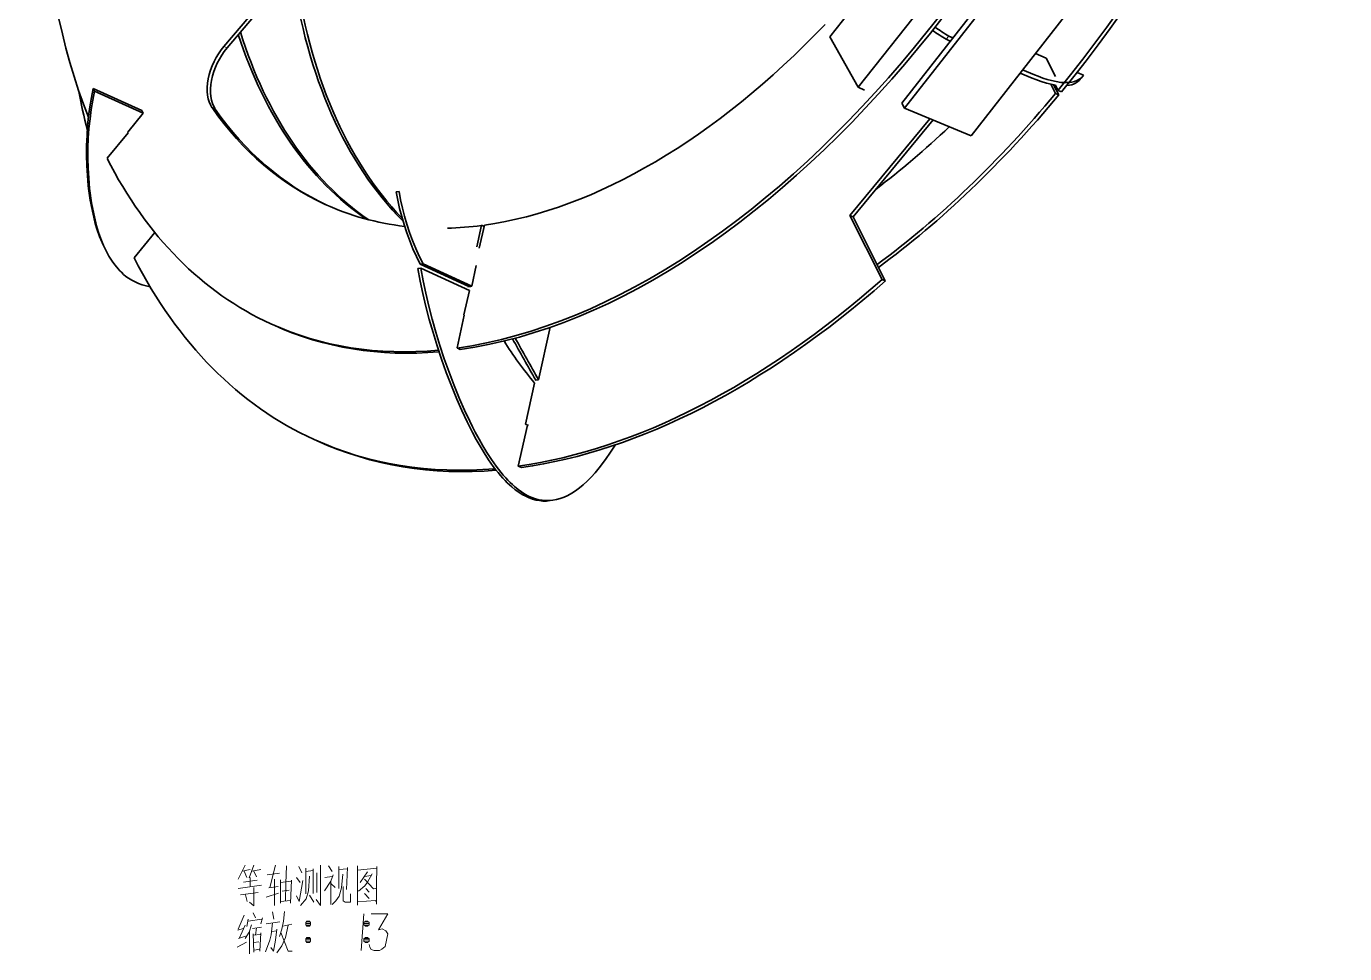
# Model space of a CAD drawing. Extents: x 95 to 1141, y 12 to 831.
# Drawn here: x 210 to 310.5, y 80.9 to 151.6 of the extents above; entities that cross this region are included whole.
import ezdxf

# ---------------------------------------------------------------- set-up
doc = ezdxf.new("R2010")
doc.units = 0

msp = doc.modelspace()

# ---------------------------------------------------------------- linework, layer by layer
at = {"color": 7, "lineweight": 35}
for p, q in [((252.61, 182.63), (225.06, 150.06)), ((252.24, 181.79), (225.31, 149.95))]:
    msp.add_line(p, q, dxfattribs=at)
at = {"color": 7, "lineweight": 35, "ltscale": 0.355439}
for p, q in [((271.26, 150.8), (280.07, 161.95)), ((282.23, 158.11), (273.41, 146.95))]:
    msp.add_line(p, q, dxfattribs=at)
at = {"color": 7, "lineweight": 35, "ltscale": 0.34947}
for p, q in [((276.76, 145.75), (285.36, 156.77)), ((276.96, 145.35), (285.56, 156.37)), ((290.64, 154.28), (282.04, 143.26))]:
    msp.add_line(p, q, dxfattribs=at)
at = {"color": 7, "lineweight": 35, "ltscale": 0.110194}
msp.add_line((271.26, 150.8), (273.41, 146.95), dxfattribs=at)
at = {"color": 7, "lineweight": 35, "ltscale": 0.007826}
for p, q in [((280.34, 150.85), (280.14, 150.61)), ((290.54, 147.8), (290.34, 147.56))]:
    msp.add_line(p, q, dxfattribs=at)
at = {"color": 7, "lineweight": 35, "ltscale": 0.008188}
msp.add_line((280.63, 150.72), (280.34, 150.85), dxfattribs=at)
at = {"color": 7, "lineweight": 13, "ltscale": 0.006793}
for p, q in [((225.06, 150.06), (225.31, 149.95)), ((224.16, 145.41), (224.4, 145.29))]:
    msp.add_line(p, q, dxfattribs=at)
at = {"color": 7, "lineweight": 35, "ltscale": 0.008414}
msp.add_line((280.44, 150.47), (280.14, 150.61), dxfattribs=at)
at = {"color": 7, "lineweight": 35, "ltscale": 0.022403}
msp.add_line((287.75, 149.17), (286.94, 149.54), dxfattribs=at)
at = {"color": 7, "lineweight": 35, "ltscale": 0.039286}
msp.add_line((288.46, 147.77), (287.75, 149.17), dxfattribs=at)
at = {"color": 7, "lineweight": 35, "ltscale": 0.01337}
msp.add_line((290.11, 148.09), (290.6, 147.87), dxfattribs=at)
at = {"color": 7, "lineweight": 35, "ltscale": 0.005612}
for p, q in [((215.21, 146.67), (215.11, 146.87)), ((218.92, 144.98), (218.82, 145.18)), ((216.08, 134.48), (215.98, 134.68))]:
    msp.add_line(p, q, dxfattribs=at)
at = {"color": 7, "lineweight": 35, "ltscale": 0.101893}
for p, q in [((218.82, 145.18), (215.11, 146.87)), ((243.75, 131.77), (240.04, 133.46)), ((243.96, 131.8), (240.25, 133.49))]:
    msp.add_line(p, q, dxfattribs=at)
at = {"color": 7, "lineweight": 35, "ltscale": 0.013586}
msp.add_line((273.9, 146.73), (273.41, 146.95), dxfattribs=at)
at = {"color": 7, "lineweight": 35, "ltscale": 0.019831}
msp.add_line((288.47, 146.48), (288.11, 147.19), dxfattribs=at)
at = {"color": 7, "lineweight": 35, "ltscale": 0.021754}
msp.add_line((288.71, 146.37), (288.32, 147.15), dxfattribs=at)
at = {"color": 7, "lineweight": 35, "ltscale": 0.011129}
msp.add_line((288.67, 146.72), (288.46, 147.12), dxfattribs=at)
at = {"color": 7, "lineweight": 35, "ltscale": 0.101894}
for p, q in [((218.92, 144.98), (215.21, 146.67)), ((243.78, 131.47), (240.07, 133.16))]:
    msp.add_line(p, q, dxfattribs=at)
at = {"color": 7, "lineweight": 35, "ltscale": 0.011225}
msp.add_line((276.76, 145.75), (276.96, 145.35), dxfattribs=at)
at = {"color": 7, "lineweight": 35, "ltscale": 0.006793}
for p, q in [((288.47, 146.48), (288.71, 146.37)), ((272.78, 137.19), (273.03, 137.07)), ((275.25, 132.3), (275.49, 132.19)), ((228.65, 128.93), (228.89, 128.82)), ((242.84, 127.08), (243.09, 126.97)), ((248.29, 121.16), (248.05, 121.27)), ((231.94, 120.1), (232.19, 119.99)), ((247.5, 118.07), (247.75, 117.96))]:
    msp.add_line(p, q, dxfattribs=at)
at = {"color": 7, "lineweight": 35, "ltscale": 0.006792}
msp.add_line((288.67, 146.72), (288.91, 146.61), dxfattribs=at)
at = {"color": 7, "lineweight": 35, "ltscale": 0.046937}
msp.add_line((217.73, 143.53), (218.92, 144.98), dxfattribs=at)
at = {"color": 7, "lineweight": 35, "ltscale": 0.137231}
msp.add_line((276.96, 145.35), (282.04, 143.26), dxfattribs=at)
at = {"color": 7, "lineweight": 35, "ltscale": 0.239168}
msp.add_line((278.88, 144.56), (272.78, 137.19), dxfattribs=at)
at = {"color": 7, "lineweight": 35, "ltscale": 0.239428}
msp.add_line((279.13, 144.46), (273.03, 137.07), dxfattribs=at)
at = {"color": 7, "lineweight": 35, "ltscale": 0.062609}
msp.add_line((216.16, 141.54), (217.76, 143.47), dxfattribs=at)
at = {"color": 7, "lineweight": 35, "ltscale": 0.001752}
msp.add_line((217.72, 143.53), (217.76, 143.47), dxfattribs=at)
at = {"color": 7, "lineweight": 35, "ltscale": 0.005361}
for p, q in [((238.42, 139.02), (238.2, 138.99)), ((243.88, 131.77), (243.67, 131.74)), ((243.96, 131.8), (243.75, 131.77)), ((250.15, 115.47), (249.93, 115.44))]:
    msp.add_line(p, q, dxfattribs=at)
at = {"color": 7, "lineweight": 35, "ltscale": 0.136795}
for p, q in [((275.25, 132.3), (272.78, 137.19)), ((275.49, 132.19), (273.03, 137.07))]:
    msp.add_line(p, q, dxfattribs=at)
at = {"color": 7, "lineweight": 35, "ltscale": 0.062172}
msp.add_line((218.23, 133.95), (219.81, 135.87), dxfattribs=at)
at = {"color": 7, "lineweight": 35, "ltscale": 0.041895}
msp.add_line((244.35, 134.79), (244.71, 136.43), dxfattribs=at)
at = {"color": 7, "lineweight": 35, "ltscale": 0.045365}
msp.add_line((244.93, 136.45), (244.53, 134.68), dxfattribs=at)
at = {"color": 7, "lineweight": 35, "ltscale": 0.005139}
msp.add_line((244.71, 136.43), (244.9, 136.34), dxfattribs=at)
at = {"color": 7, "lineweight": 35, "ltscale": 0.00536}
for p, q in [((240.07, 133.16), (239.86, 133.13)), ((240.25, 133.49), (240.04, 133.46)), ((249.04, 124.66), (248.83, 124.63))]:
    msp.add_line(p, q, dxfattribs=at)
at = {"color": 7, "lineweight": 35, "ltscale": 0.040003}
msp.add_line((244.31, 133.36), (243.96, 131.8), dxfattribs=at)
at = {"color": 7, "lineweight": 35, "ltscale": 0.0015}
msp.add_line((243.67, 131.74), (243.68, 131.8), dxfattribs=at)
at = {"color": 7, "lineweight": 35, "ltscale": 0.000494321}
msp.add_line((243.89, 131.79), (243.88, 131.77), dxfattribs=at)
at = {"color": 7, "lineweight": 35, "ltscale": 0.047984}
msp.add_line((243.37, 129.6), (243.78, 131.47), dxfattribs=at)
at = {"color": 7, "lineweight": 35, "ltscale": 0.064005}
msp.add_line((242.84, 127.08), (243.39, 129.58), dxfattribs=at)
at = {"color": 7, "lineweight": 35, "ltscale": 0.102274}
msp.add_line((249.93, 128.66), (249.04, 124.66), dxfattribs=at)
at = {"color": 7, "lineweight": 35, "ltscale": 0.080008}
msp.add_line((248.05, 121.27), (248.74, 124.39), dxfattribs=at)
at = {"color": 7, "lineweight": 35, "ltscale": 0.079994}
msp.add_line((247.5, 118.07), (248.2, 121.2), dxfattribs=at)
at = {"color": 7, "lineweight": 35}
for points in [[(285.77, 148.04), (286.39, 147.77), (286.69, 147.65), (286.97, 147.54), (287.38, 147.39), (287.77, 147.28), (288.13, 147.19), (288.46, 147.12)], [(285.96, 148.29), (286.57, 148.02), (286.86, 147.9), (287.14, 147.79), (287.5, 147.66), (287.84, 147.55), (288.16, 147.47), (288.52, 147.39), (288.86, 147.33), (289.02, 147.32), (289.17, 147.31), (289.37, 147.31), (289.55, 147.32), (289.72, 147.35), (289.92, 147.4), (290.1, 147.47), (290.19, 147.51), (290.27, 147.56), (290.37, 147.63), (290.46, 147.71), (290.54, 147.8)], [(215.98, 134.68), (215.88, 134.89), (215.78, 135.11), (215.68, 135.35), (215.58, 135.59), (215.41, 136.08), (215.26, 136.58), (215.14, 137.04), (215.04, 137.5), (214.94, 137.98), (214.88, 138.34), (214.82, 138.7), (214.77, 139.07), (214.73, 139.45), (214.69, 139.84), (214.66, 140.23), (214.61, 141), (214.6, 141.76), (214.6, 142.52), (214.63, 143.27), (214.68, 144.01), (214.75, 144.74), (214.85, 145.46), (214.97, 146.17), (215.11, 146.87)], [(289.29, 147.08), (289.52, 147.11), (289.72, 147.15), (289.9, 147.22), (289.99, 147.27), (290.07, 147.32), (290.17, 147.39), (290.26, 147.47), (290.34, 147.56)], [(216.08, 134.48), (215.98, 134.69), (215.88, 134.9), (215.78, 135.15), (215.68, 135.39), (215.51, 135.88), (215.36, 136.38), (215.24, 136.84), (215.14, 137.3), (215.04, 137.78), (214.98, 138.14), (214.92, 138.5), (214.87, 138.87), (214.83, 139.24), (214.79, 139.64), (214.76, 140.03), (214.71, 140.79), (214.7, 141.56), (214.7, 142.32), (214.73, 143.07), (214.78, 143.81), (214.86, 144.54), (214.95, 145.26), (215.07, 145.97), (215.21, 146.67)], [(240.04, 133.46), (239.75, 134.05), (239.48, 134.64), (239.24, 135.24), (239.01, 135.86), (238.8, 136.48), (238.62, 137.09), (238.46, 137.72), (238.32, 138.35), (238.2, 138.99)], [(240.25, 133.49), (239.96, 134.07), (239.7, 134.67), (239.45, 135.27), (239.22, 135.89), (239.02, 136.51), (238.84, 137.12), (238.68, 137.75), (238.54, 138.38), (238.42, 139.02)], [(219.44, 131.75), (219.14, 131.81), (218.84, 131.89), (218.56, 131.99), (218.29, 132.11), (218.04, 132.25), (217.79, 132.41), (217.6, 132.54), (217.42, 132.69), (217.25, 132.85), (217.12, 132.97), (217, 133.11), (216.77, 133.38), (216.6, 133.61), (216.44, 133.84), (216.29, 134.09), (216.18, 134.28), (216.08, 134.48)], [(249.93, 115.44), (249.66, 115.41), (249.39, 115.41), (249.13, 115.44), (248.86, 115.48), (248.6, 115.56), (248.34, 115.65), (248.08, 115.77), (247.81, 115.91), (247.54, 116.08), (247.28, 116.27), (247.02, 116.48), (246.84, 116.64), (246.67, 116.8), (246.5, 116.97), (246.33, 117.15), (246.15, 117.36), (245.97, 117.58), (245.78, 117.81), (245.6, 118.05), (245.25, 118.55), (244.9, 119.08), (244.6, 119.58), (244.31, 120.1), (244.02, 120.63), (243.81, 121.04), (243.6, 121.46), (243.2, 122.31), (242.82, 123.18), (242.61, 123.69), (242.41, 124.19), (242.02, 125.21), (241.65, 126.23), (241.32, 127.25), (241.01, 128.26), (240.72, 129.26), (240.47, 130.24), (240.24, 131.22), (240.04, 132.18), (239.86, 133.13)], [(250.15, 115.47), (249.87, 115.44), (249.61, 115.44), (249.34, 115.47), (249.07, 115.51), (248.81, 115.58), (248.55, 115.68), (248.29, 115.79), (248.02, 115.94), (247.75, 116.11), (247.49, 116.3), (247.23, 116.51), (247.06, 116.67), (246.89, 116.83), (246.72, 117), (246.55, 117.18), (246.36, 117.39), (246.18, 117.61), (246, 117.84), (245.82, 118.08), (245.46, 118.58), (245.12, 119.11), (244.81, 119.61), (244.52, 120.13), (244.23, 120.66), (244.02, 121.07), (243.82, 121.49), (243.42, 122.34), (243.03, 123.21), (242.82, 123.71), (242.62, 124.22), (242.23, 125.24), (241.87, 126.26), (241.53, 127.28), (241.22, 128.28), (240.94, 129.28), (240.68, 130.27), (240.45, 131.25), (240.25, 132.21), (240.07, 133.16)], [(254.9, 119.68), (254.69, 119.36), (254.48, 119.05), (254.21, 118.65), (253.94, 118.28), (253.67, 117.93), (253.36, 117.57), (253.06, 117.23), (252.76, 116.93), (252.46, 116.65), (252.17, 116.41), (251.87, 116.19), (251.58, 116), (251.29, 115.84), (251, 115.7), (250.71, 115.6), (250.43, 115.52), (250.15, 115.47)]]:
    msp.add_lwpolyline(points, dxfattribs=at)
at = {"color": 7, "lineweight": 13}
for points in [[(226.68, 87.66), (226.15, 86.57)], [(227.34, 87.66), (226.99, 86.68)], [(228.99, 87.66), (228.57, 85.94)], [(229.83, 87.59), (229.79, 86.26), (229.76, 84.93)], [(230.77, 87.55), (231.02, 87.06)], [(232.42, 87.66), (232.42, 86.12), (232.42, 84.58)], [(233.05, 87.59), (233.33, 87.17)], [(233.82, 87.55), (233.82, 85.87)], [(234.41, 85.8), (234.48, 87.48)], [(235.25, 87.59), (235.25, 86.12), (235.25, 84.61)], [(235.25, 87.55), (235.25, 86.15), (235.25, 84.75)], [(236.69, 84.79), (236.69, 86.15), (236.72, 87.55)], [(226.47, 87.2), (227.06, 87.31)], [(226.57, 86.36), (227.59, 86.5)], [(226.82, 86.71), (226.61, 87.2)], [(227.06, 86.01), (227.06, 86.71)], [(227.2, 87.2), (227.87, 87.31)], [(227.34, 87.2), (227.55, 86.75)], [(228.36, 86.92), (229.3, 87.03)], [(228.92, 86.57), (228.92, 84.58)], [(229.37, 84.75), (229.37, 86.54)], [(229.37, 86.33), (230.18, 86.43)], [(230.21, 86.5), (230.14, 84.75)], [(230.6, 86.71), (230.88, 86.33)], [(231.09, 86.47), (230.81, 84.89)], [(231.3, 85.45), (231.3, 87.41)], [(231.3, 87.17), (231.86, 87.24)], [(231.58, 86.82), (231.51, 85.7)], [(231.86, 87.38), (231.86, 85.49)], [(232.14, 85.56), (232.14, 87.06)], [(233.4, 86.92), (233.22, 86.43), (232.73, 85.7)], [(232.77, 86.71), (233.33, 86.78)], [(233.22, 86.43), (233.22, 84.65)], [(234.48, 87.38), (233.82, 87.31)], [(234.13, 86.96), (234.03, 85.91)], [(236.72, 87.41), (235.25, 87.27)], [(236.02, 87.13), (235.46, 86.33)], [(235.78, 86.57), (236.48, 85.84)], [(235.81, 86.78), (236.27, 86.85)], [(236.02, 86.36), (236.37, 86.99)], [(227.94, 86.12), (226.15, 85.87)], [(226.33, 85.38), (227.69, 85.56)], [(227.34, 85.94), (227.34, 84.54)], [(229.23, 85.52), (228.29, 85.21)], [(228.5, 85.91), (229.2, 86.01)], [(229.51, 85.66), (230.04, 85.73)], [(231.33, 85.07), (231.51, 85.7)], [(233.22, 86.26), (233.54, 85.94)], [(234.03, 85.91), (233.85, 85.28)], [(234.17, 84.93), (234.17, 86.01)], [(234.73, 85.45), (234.73, 84.82)], [(235.32, 85.66), (235.81, 86.08)], [(235.78, 85.49), (236.13, 85.1)], [(235.81, 86.08), (236.02, 86.36)], [(235.88, 85.87), (236.13, 85.59)], [(236.48, 85.84), (236.65, 85.87)], [(226.71, 85.38), (226.85, 84.89)], [(227.34, 84.58), (227.34, 84.54), (227.03, 84.82)], [(229.37, 84.89), (230.14, 84.96)], [(230.81, 84.89), (230.6, 85.31)], [(230.91, 84.58), (231.33, 85.07)], [(231.93, 84.82), (231.58, 85.35)], [(232.42, 84.58), (232.1, 85.03)], [(233.33, 84.65), (233.61, 84.93)], [(233.61, 84.93), (233.85, 85.28)], [(234.31, 84.82), (234.17, 84.93)], [(234.73, 84.82), (234.31, 84.82)], [(235.25, 84.86), (236.62, 84.96)], [(236.69, 84.68), (236.69, 84.79), (236.62, 84.96)], [(226.61, 83.84), (226.15, 82.76)], [(226.92, 83.53), (226.82, 82.97)], [(226.92, 83.39), (227.97, 83.53)], [(227.31, 84.02), (227.48, 83.63)], [(228.01, 83.63), (227.87, 83.18)], [(228.78, 84.09), (228.88, 83.53)], [(229.69, 84.12), (229.62, 83.39)], [(235.74, 83.95), (235.64, 82.55), (235.53, 81.15)], [(236.13, 81.6), (236.2, 81.39), (236.3, 81.22), (236.51, 81.15), (236.93, 81.15), (237.11, 81.25), (237.35, 81.46), (237.56, 82.41), (237.42, 82.65), (237.14, 82.79), (236.86, 82.72), (237.56, 83.95), (236.3, 83.95)], [(226.54, 82.83), (226.12, 82.69)], [(226.68, 83.07), (226.22, 82.06)], [(226.99, 82.55), (226.68, 82.06)], [(227.17, 83.11), (226.99, 82.55)], [(227.03, 82.62), (227.03, 80.9)], [(227.24, 82.83), (227.94, 82.93)], [(227.55, 82.86), (227.48, 82.3)], [(227.87, 82.48), (227.8, 81.08)], [(228.78, 83.25), (228.67, 82.34), (228.57, 81.92), (228.25, 81.04)], [(228.29, 83.18), (229.34, 83.32)], [(229.09, 82.76), (228.99, 81.92), (228.85, 81.08), (228.64, 81.36)], [(228.71, 82.58), (229.09, 82.65)], [(229.48, 82.76), (229.3, 82.2)], [(229.41, 82.51), (229.97, 81.08)], [(229.62, 83.39), (229.48, 82.76)], [(229.55, 83), (230.25, 83.14)], [(229.97, 83.07), (229.76, 82.13)], [(231.3, 83.21), (231.68, 83.21)], [(231.33, 83.32), (231.65, 83.32)], [(231.33, 83.07), (231.65, 83.07)], [(235.74, 83.21), (236.13, 83.21)], [(235.78, 83.32), (236.09, 83.32)], [(235.78, 83.07), (236.09, 83.07)], [(226.08, 81.39), (226.78, 81.78)], [(226.19, 82.06), (226.71, 82.23)], [(227.31, 82.41), (227.34, 81.01)], [(227.31, 82.3), (227.83, 82.37)], [(227.34, 81.74), (227.73, 81.81)], [(229.48, 81.5), (229.09, 80.97)], [(229.76, 82.13), (229.48, 81.5)], [(231.3, 81.95), (231.68, 81.95)], [(231.33, 82.06), (231.65, 82.06)], [(231.33, 81.81), (231.65, 81.81)], [(235.74, 81.95), (236.13, 81.95)], [(235.78, 82.06), (236.09, 82.06)], [(235.78, 81.81), (236.09, 81.81)], [(227.8, 81.25), (227.38, 81.18)], [(229.97, 81.08), (230.28, 81.08)]]:
    msp.add_lwpolyline(points, dxfattribs=at)
for points in [[(231.4, 83), (231.58, 83), (231.68, 83.11), (231.68, 83.28), (231.58, 83.39), (231.4, 83.39), (231.3, 83.28), (231.3, 83.11)], [(235.85, 83), (236.02, 83), (236.13, 83.11), (236.13, 83.28), (236.02, 83.39), (235.85, 83.39), (235.74, 83.28), (235.74, 83.11)], [(231.4, 81.74), (231.58, 81.74), (231.68, 81.85), (231.68, 82.02), (231.58, 82.13), (231.4, 82.13), (231.3, 82.02), (231.3, 81.85)], [(235.85, 81.74), (236.02, 81.74), (236.13, 81.85), (236.13, 82.02), (236.02, 82.13), (235.85, 82.13), (235.74, 82.02), (235.74, 81.85)]]:
    msp.add_lwpolyline(points, close=True, dxfattribs=at)
at = {"color": 7, "lineweight": 35}
for centre, radius, start, end in [((288.13, 164.09), 15.67, 234.7544, 239.3209), ((288.33, 164.33), 15.67, 234.732, 239.3209), ((289.58, 148.59), 1.25, 320.447, 324.757), ((754.86, 410.91), 581.39, 209.14325, 209.49833), ((755.08, 410.95), 581.4, 209.14051, 209.49833), ((271.07, 142.97), 29.04, 211.9224, 219.7597)]:
    msp.add_arc(centre, radius, start, end, dxfattribs=at)
for centre, major_axis, start_param, end_param in [((257, 191.1), (-28.35, -62.18), 0.352769, 1.918688), ((257.24, 190.99), (-28.35, -62.18), 0.352769, 1.918688), ((268.86, 185.69), (-26.96, -59.14), 1.138293, 1.918562), ((269.11, 185.58), (-26.96, -59.14), 1.138293, 1.918562), ((257, 191.1), (-28.35, -62.18), 5.065158, 5.777286), ((268.86, 185.69), (-24.2, -53.08), 5.545786, 6.070354), ((269.11, 185.58), (-24.2, -53.08), 5.538241, 6.058051), ((257, 191.1), (-24.2, -53.08), 0.353187, 1.029834), ((263.05, 188.34), (-24.2, -53.08), 5.719336, 6.184467), ((263.3, 188.23), (-24.2, -53.08), 5.712056, 6.180431), ((226.03, 148.02), (-1.38, -3.03), 4.259868, 5.954012), ((226.28, 147.91), (-1.38, -3.03), 4.259868, 5.954012), ((263.05, 188.34), (-31.11, -68.24), 5.600448, 5.655454), ((268.86, 185.69), (-26.96, -59.14), 0.80488, 1.133164), ((269.11, 185.58), (-26.96, -59.14), 0.801662, 1.133164), ((257, 191.1), (-24.2, -53.08), 5.954012, 6.283148), ((257.24, 190.99), (-24.2, -53.08), 5.954012, 6.279168), ((268.86, 185.69), (-24.2, -53.08), 0.81876, 0.965059), ((257, 191.1), (-28.35, -62.18), 5.850556, 6.283125), ((257, 191.1), (-24.2, -53.08), 6.283148, 6.46754), ((257, 191.1), (-24.2, -53.08), 0.276263, 0.347473), ((263.05, 188.34), (-31.11, -68.24), 5.85034, 6.283124), ((263.05, 188.34), (-31.11, -68.24), 0.352553, 0.911635), ((263.3, 188.23), (-31.11, -68.24), 0.352553, 0.911635), ((257, 191.1), (-28.35, -62.18), 6.283125, 6.603305), ((257.24, 190.99), (-28.35, -62.18), 6.283125, 6.598557), ((263.05, 188.34), (-31.11, -68.24), 6.283124, 6.598521), ((263.3, 188.23), (-31.11, -68.24), 6.283124, 6.595339)]:
    msp.add_ellipse(centre, major_axis=major_axis, ratio=0.579254, start_param=start_param, end_param=end_param, dxfattribs=at)

doc.saveas('drawing.dxf')
